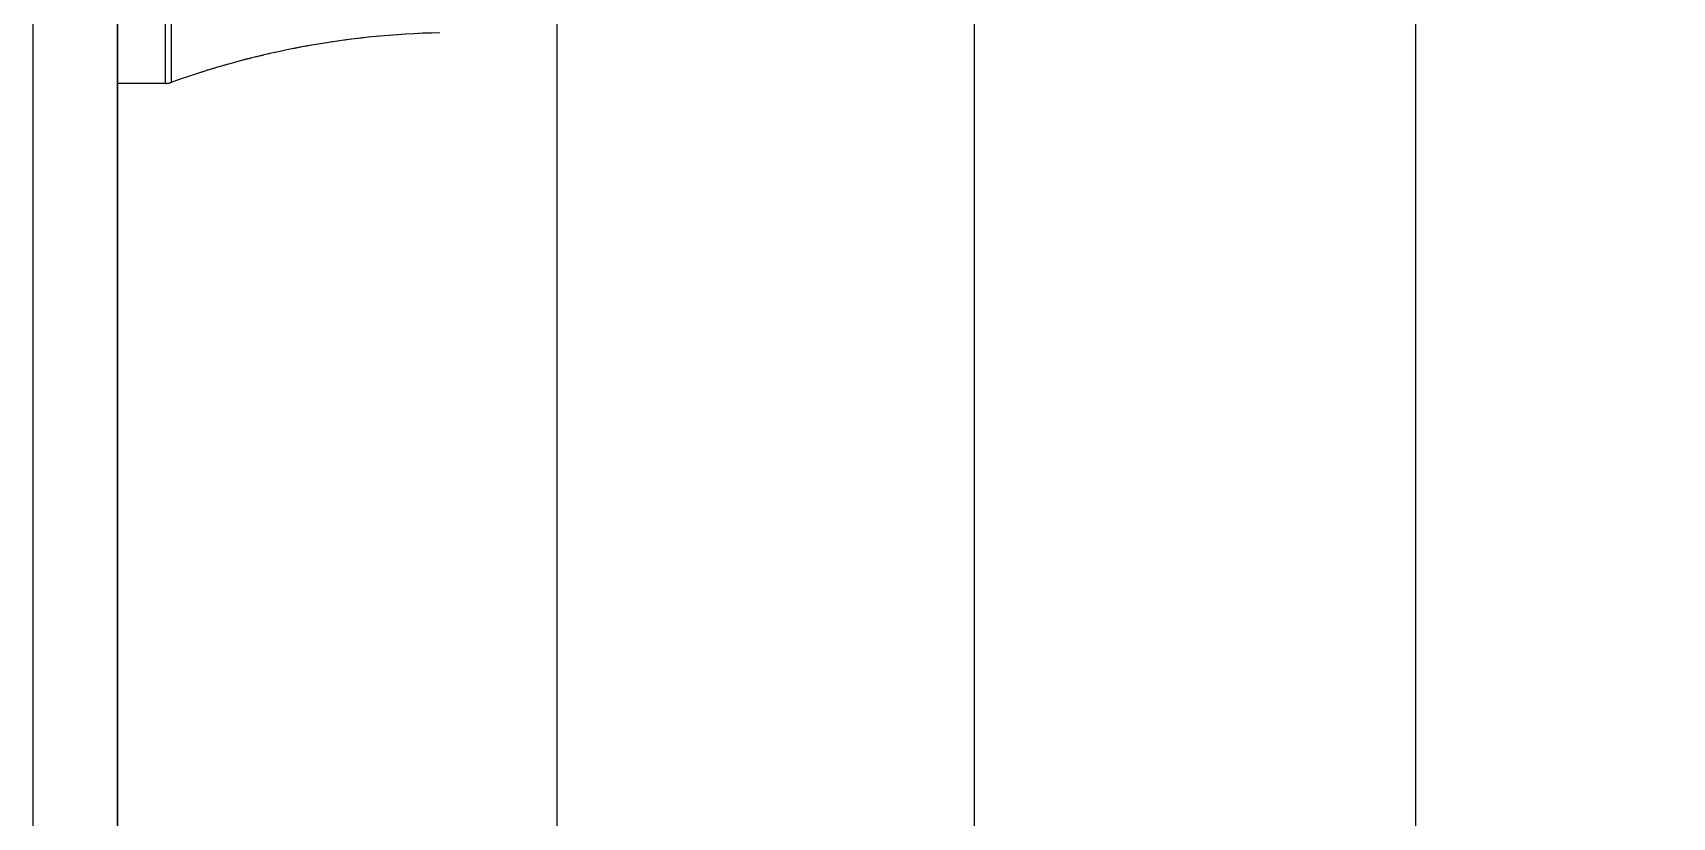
# Model space of a CAD drawing. Header units: millimetres. Extents: x 18456 to 179493, y -203649 to 469211.
# Drawn here: x 136839.6 to 137033.1, y 125032.3 to 125124.9 of the extents above; entities that cross this region are included whole.
import ezdxf

# ---------------------------------------------------------------- set-up
doc = ezdxf.new("R2010")
doc.units = ezdxf.units.MM
doc.linetypes.add('X-평면도(기본형)$0$HIDDENX2', pattern=[0.75, 0.5, -0.25])
doc.layers.add('X-평면도(기본형)$0$FIN', color=9, linetype='Continuous', true_color=0x808080)
doc.layers.add('X-평면도(기본형)$0$FUR', color=6, linetype='Continuous', true_color=0xff00ff)

# ---------------------------------------------------------------- blocks, each defined once
blk = doc.blocks.new('X-평면도(기본형)$0$SB1703 1500')
at = {"layer": 'X-평면도(기본형)$0$FUR', "color": 8, "true_color": 0x808080}
for p, q in [((0, 310), (0, 380)), ((5.65, 310), (5.65, 380)), ((6.33, 379.88), (6.33, 310.11)), ((5.65, 310), (0, 310))]:
    blk.add_line(p, q, dxfattribs=at)
at = {"layer": 'X-평면도(기본형)$0$FUR', "color": 8, "linetype": 'X-평면도(기본형)$0$HIDDENX2', "ltscale": 2, "true_color": 0x808080}
for p, q in [((0, 310), (0, 380)), ((5.65, 310), (5.65, 380)), ((6.33, 379.88), (6.33, 310.11)), ((5.65, 310), (0, 310))]:
    blk.add_line(p, q, dxfattribs=at)
at = {"layer": 'X-평면도(기본형)$0$FUR', "color": 8, "true_color": 0x808080}
for centre, radius, start, end in [((40, 216.66), 99.33, 91.1309, 109.8154), ((5.65, 312), 2, 270, 289.8154)]:
    blk.add_arc(centre, radius, start, end, dxfattribs=at)
at = {"layer": 'X-평면도(기본형)$0$FUR', "color": 8, "linetype": 'X-평면도(기본형)$0$HIDDENX2', "ltscale": 2, "true_color": 0x808080}
for centre, radius, start, end in [((40, 216.66), 99.33, 91.1309, 109.8154), ((5.65, 312), 2, 270, 289.8154)]:
    blk.add_arc(centre, radius, start, end, dxfattribs=at)
for points, degree in [([(0, 800), (0, 299.01), (0, 165.65), (0, 0)], 3), ([(51.85, 68.69), (51.85, 234.35), (51.85, 400)], 2), ([(101.1, 75.68), (101.1, 175.45), (101.1, 275.23), (101.1, 400)], 3), ([(153.19, 137.34), (153.19, 268.67), (153.19, 400)], 2)]:
    blk.add_open_spline(points, degree=degree, dxfattribs=at)
at = {"layer": 'X-평면도(기본형)$0$FUR'}
for points, degree in [([(0, 800), (0, 299.01), (0, 165.65), (0, 0)], 3), ([(51.85, 68.69), (51.85, 234.35), (51.85, 400)], 2)]:
    blk.add_open_spline(points, degree=degree, dxfattribs=at)
at = {"layer": 'X-평면도(기본형)$0$FUR', "color": 8, "true_color": 0x808080}
for points, degree in [([(101.1, 75.68), (101.1, 175.45), (101.1, 275.23), (101.1, 400)], 3), ([(153.19, 137.34), (153.19, 268.67), (153.19, 400)], 2)]:
    blk.add_open_spline(points, degree=degree, dxfattribs=at)

msp = doc.modelspace()

# ---------------------------------------------------------------- linework, layer by layer
at = {"layer": 'X-평면도(기본형)$0$FIN'}
msp.add_line((136839.63, 125693.95), (136839.63, 122893.95), dxfattribs=at)
at = {"layer": 'X-평면도(기본형)$0$FUR'}
msp.add_lwpolyline([(136849.63, 124483.95), (136849.63, 125683.95), (138449.63, 125683.95), (138449.63, 124483.95)], close=True, dxfattribs=at)

# ---------------------------------------------------------------- block references
msp.add_blockref('X-평면도(기본형)$0$SB1703 1500', (136849.63, 124808.95), dxfattribs=at)

doc.saveas('drawing.dxf')
